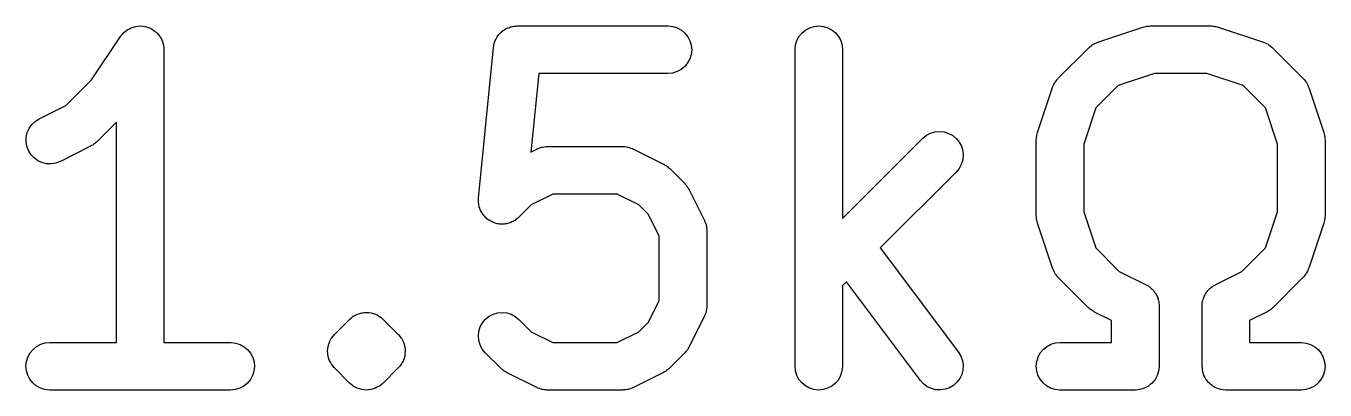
# Model space of a CAD drawing. Extents: x 39.2 to 71.6, y -130.1 to -60.
# Drawn here: x 61.449 to 65.551, y -93.027 to -91.877 of the extents above; entities that cross this region are included whole.
import ezdxf

# ---------------------------------------------------------------- set-up
doc = ezdxf.new("R2010")
doc.units = 0
doc.layers.add('BLACK', color=7, linetype='CONTINUOUS')

msp = doc.modelspace()

# ---------------------------------------------------------------- linework, layer by layer
at = {"layer": 'BLACK', "linetype": 'CONTINUOUS'}
for p, q in [((61.763, -91.894), (61.7685, -91.8896)), ((61.7685, -91.8896), (61.7685, -91.8896)), ((61.7685, -91.8896), (61.7686, -91.8896)), ((61.7686, -91.8896), (61.7754, -91.886)), ((61.7754, -91.886), (61.7814, -91.8828)), ((61.7814, -91.8828), (61.7815, -91.8828)), ((61.7815, -91.8828), (61.7888, -91.8807)), ((61.7815, -91.8828), (61.7815, -91.8828)), ((61.7888, -91.8807), (61.7955, -91.8787)), ((61.7955, -91.8787), (61.7955, -91.8787)), ((61.7955, -91.8787), (61.7956, -91.8787)), ((61.7956, -91.8787), (61.8028, -91.878)), ((61.8028, -91.878), (61.81, -91.8774)), ((61.81, -91.8774), (61.8101, -91.8774)), ((61.8101, -91.8774), (61.8102, -91.8774)), ((61.8102, -91.8774), (61.8176, -91.8782)), ((61.8176, -91.8782), (61.8246, -91.8789)), ((61.8246, -91.8789), (61.8247, -91.8789)), ((61.8247, -91.8789), (61.8247, -91.8789)), ((61.8247, -91.8789), (61.8321, -91.8812)), ((61.8321, -91.8812), (61.8386, -91.8832)), ((61.8386, -91.8832), (61.8386, -91.8833)), ((61.8386, -91.8833), (61.8387, -91.8833)), ((61.8387, -91.8833), (61.8452, -91.8868)), ((61.8452, -91.8868), (61.8515, -91.8902)), ((61.8515, -91.8902), (61.8515, -91.8902)), ((61.8515, -91.8902), (61.8516, -91.8903)), ((61.8516, -91.8903), (61.8571, -91.8949)), ((62.9531, -91.8938), (62.9559, -91.892)), ((62.9559, -91.892), (62.9585, -91.8899)), ((62.9585, -91.8899), (62.962, -91.888)), ((62.962, -91.888), (62.9654, -91.8858)), ((62.9654, -91.8858), (62.9685, -91.8846)), ((62.9685, -91.8846), (62.9714, -91.883)), ((62.9714, -91.883), (62.9753, -91.8819)), ((62.9753, -91.8819), (62.979, -91.8804)), ((62.979, -91.8804), (62.9822, -91.8798)), ((62.9822, -91.8798), (62.9854, -91.8788)), ((62.9854, -91.8788), (62.9894, -91.8784)), ((62.9894, -91.8784), (62.9933, -91.8777)), ((62.9933, -91.8777), (62.9967, -91.8777)), ((62.9967, -91.8777), (63, -91.8774)), ((63, -91.8774), (63.4762, -91.8774)), ((63.4762, -91.8774), (63.4772, -91.8774)), ((63.4772, -91.8774), (63.4918, -91.879)), ((63.4918, -91.879), (63.5057, -91.8834)), ((63.5057, -91.8834), (63.5186, -91.8905)), ((63.5186, -91.8905), (63.5298, -91.8999)), ((63.8999, -91.8988), (63.9113, -91.8896)), ((63.9113, -91.8896), (63.9243, -91.8828)), ((63.9243, -91.8828), (63.9383, -91.8787)), ((63.9383, -91.8787), (63.9529, -91.8774)), ((63.9529, -91.8774), (63.9675, -91.8789)), ((63.9675, -91.8789), (63.9814, -91.8832)), ((63.9814, -91.8832), (63.9943, -91.8902)), ((63.9943, -91.8902), (64.0056, -91.8995)), ((64.8334, -91.9288), (64.9763, -91.8812)), ((64.9763, -91.8812), (64.9773, -91.8809)), ((64.9773, -91.8809), (64.9814, -91.88)), ((64.9814, -91.88), (64.9854, -91.8788)), ((64.9854, -91.8788), (64.9885, -91.8785)), ((64.9885, -91.8785), (64.9916, -91.8779)), ((64.9916, -91.8779), (64.9958, -91.8778)), ((64.9958, -91.8778), (65, -91.8774)), ((65, -91.8774), (65.1905, -91.8774)), ((65.1905, -91.8774), (65.1915, -91.8774)), ((65.1915, -91.8774), (65.1957, -91.8779)), ((65.1957, -91.8779), (65.1999, -91.878)), ((65.1999, -91.878), (65.203, -91.8787)), ((65.203, -91.8787), (65.2061, -91.879)), ((65.2061, -91.879), (65.2101, -91.8803)), ((65.2101, -91.8803), (65.2142, -91.8812)), ((65.2142, -91.8812), (65.3571, -91.9288)), ((61.656, -92.0475), (61.7471, -91.9108)), ((61.7471, -91.9108), (61.7476, -91.91)), ((61.7476, -91.91), (61.7477, -91.9099)), ((61.7476, -91.91), (61.7476, -91.91)), ((61.7476, -91.91), (61.7476, -91.91)), ((61.7477, -91.9099), (61.7526, -91.9041)), ((61.7526, -91.9041), (61.757, -91.8988)), ((61.757, -91.8988), (61.7571, -91.8988)), ((61.7571, -91.8987), (61.763, -91.894)), ((61.7571, -91.8988), (61.7571, -91.8987)), ((61.8571, -91.8949), (61.8627, -91.8995)), ((61.8627, -91.8995), (61.8628, -91.8996)), ((61.8628, -91.8996), (61.8628, -91.8996)), ((61.8628, -91.8996), (61.8677, -91.9056)), ((61.8677, -91.9056), (61.872, -91.9109)), ((61.872, -91.9109), (61.872, -91.9109)), ((61.872, -91.9109), (61.8721, -91.911)), ((61.8721, -91.911), (61.8757, -91.9179)), ((61.8757, -91.9179), (61.8789, -91.9238)), ((61.8789, -91.9238), (61.8789, -91.9239)), ((61.8789, -91.9239), (61.8789, -91.9239)), ((61.8789, -91.9239), (61.881, -91.931)), ((61.881, -91.931), (61.8831, -91.9378)), ((62.9265, -91.9373), (62.9277, -91.9335)), ((62.9277, -91.9335), (62.9286, -91.9296)), ((62.9286, -91.9296), (62.9299, -91.9265)), ((62.9299, -91.9265), (62.9309, -91.9233)), ((62.9309, -91.9233), (62.9328, -91.9198)), ((62.9328, -91.9198), (62.9343, -91.9161)), ((62.9343, -91.9161), (62.9362, -91.9134)), ((62.9362, -91.9134), (62.9378, -91.9104)), ((62.9378, -91.9104), (62.9404, -91.9074)), ((62.9404, -91.9074), (62.9426, -91.9041)), ((62.9426, -91.9041), (62.945, -91.9017)), ((62.945, -91.9017), (62.9472, -91.8992)), ((62.9472, -91.8992), (62.9503, -91.8966)), ((62.9503, -91.8966), (62.9531, -91.8938)), ((63.5298, -91.8999), (63.5389, -91.9113)), ((63.5389, -91.9113), (63.5457, -91.9243)), ((63.5457, -91.9243), (63.5499, -91.9383)), ((63.879, -91.9368), (63.8834, -91.9228)), ((63.8834, -91.9228), (63.8905, -91.91)), ((63.8905, -91.91), (63.8999, -91.8988)), ((64.0056, -91.8995), (64.0148, -91.9109)), ((64.0148, -91.9109), (64.0217, -91.9238)), ((64.0217, -91.9238), (64.026, -91.9378)), ((64.8201, -91.9348), (64.8247, -91.9327)), ((64.8247, -91.9327), (64.8293, -91.9304)), ((64.8293, -91.9304), (64.8314, -91.9297)), ((64.8314, -91.9297), (64.8334, -91.9288)), ((65.3571, -91.9288), (65.358, -91.9292)), ((65.358, -91.9292), (65.36, -91.9301)), ((65.36, -91.9301), (65.3622, -91.9308)), ((65.3622, -91.9308), (65.3667, -91.9332)), ((65.3667, -91.9332), (65.3713, -91.9353)), ((61.8831, -91.9378), (61.8831, -91.9379)), ((61.8831, -91.9379), (61.8831, -91.9379)), ((61.8831, -91.9379), (61.8838, -91.9452)), ((61.8838, -91.9452), (61.8845, -91.9524)), ((61.8845, -91.9524), (61.8845, -92.8774)), ((62.8778, -92.4211), (62.9254, -91.9449)), ((62.9254, -91.9449), (62.9255, -91.9439)), ((62.9255, -91.9439), (62.9262, -91.9406)), ((62.9262, -91.9406), (62.9265, -91.9373)), ((63.5497, -91.9675), (63.5453, -91.9814)), ((63.5512, -91.9529), (63.5497, -91.9675)), ((63.5499, -91.9383), (63.5512, -91.9529)), ((63.8774, -91.9513), (63.879, -91.9368)), ((63.8774, -91.9524), (63.8774, -91.9513)), ((63.8774, -92.9524), (63.8774, -91.9524)), ((64.026, -91.9378), (64.0274, -91.9524)), ((64.0274, -91.9524), (64.0274, -92.4856)), ((64.7089, -92.0422), (64.8041, -91.947)), ((64.8041, -91.947), (64.8049, -91.9462)), ((64.8049, -91.9462), (64.8066, -91.9449)), ((64.8066, -91.9449), (64.8081, -91.9433)), ((64.8081, -91.9433), (64.8123, -91.9403)), ((64.8123, -91.9403), (64.8163, -91.9371)), ((64.8163, -91.9371), (64.8182, -91.9361)), ((64.8182, -91.9361), (64.8201, -91.9348)), ((65.3713, -91.9353), (65.3731, -91.9366)), ((65.3731, -91.9366), (65.3751, -91.9377)), ((65.3751, -91.9377), (65.379, -91.9409)), ((65.379, -91.9409), (65.3832, -91.9439)), ((65.3832, -91.9439), (65.3847, -91.9456)), ((65.3847, -91.9456), (65.3864, -91.947)), ((65.3864, -91.947), (65.4816, -92.0422)), ((63.5177, -92.0148), (63.5048, -92.0217)), ((63.529, -92.0056), (63.5177, -92.0148)), ((63.5384, -91.9943), (63.529, -92.0056)), ((63.5453, -91.9814), (63.5384, -91.9943)), ((61.5746, -92.1288), (61.656, -92.0475)), ((63.0679, -92.0274), (63.0431, -92.2756)), ((63.4762, -92.0274), (63.0679, -92.0274)), ((63.4908, -92.026), (63.4762, -92.0274)), ((63.5048, -92.0217), (63.4908, -92.026)), ((64.6951, -92.0619), (64.6972, -92.0572)), ((64.6972, -92.0572), (64.6985, -92.0555)), ((64.6985, -92.0555), (64.6996, -92.0535)), ((64.6996, -92.0535), (64.7028, -92.0495)), ((64.7028, -92.0495), (64.7058, -92.0454)), ((64.7058, -92.0454), (64.7075, -92.0439)), ((64.7075, -92.0439), (64.7089, -92.0422)), ((65.0122, -92.0274), (64.8977, -92.0656)), ((65.1783, -92.0274), (65.0122, -92.0274)), ((65.2928, -92.0656), (65.1783, -92.0274)), ((65.4816, -92.0422), (65.4823, -92.0429)), ((65.4823, -92.0429), (65.4837, -92.0447)), ((65.4837, -92.0447), (65.4853, -92.0462)), ((65.4853, -92.0462), (65.4883, -92.0504)), ((65.4883, -92.0504), (65.4915, -92.0544)), ((65.4915, -92.0544), (65.4925, -92.0563)), ((65.4925, -92.0563), (65.4938, -92.0582)), ((64.6431, -92.2144), (64.6908, -92.0715)), ((64.6908, -92.0715), (64.6911, -92.0705)), ((64.6911, -92.0705), (64.692, -92.0685)), ((64.692, -92.0685), (64.6927, -92.0664)), ((64.6927, -92.0664), (64.6951, -92.0619)), ((64.8977, -92.0656), (64.8275, -92.1358)), ((65.363, -92.1358), (65.2928, -92.0656)), ((65.4938, -92.0582), (65.4959, -92.0628)), ((65.4959, -92.0628), (65.4982, -92.0674)), ((65.4982, -92.0674), (65.4988, -92.0695)), ((65.4988, -92.0695), (65.4997, -92.0715)), ((65.4997, -92.0715), (65.5473, -92.2144)), ((61.4903, -92.171), (61.5746, -92.1288)), ((64.8275, -92.1358), (64.7893, -92.2503)), ((65.4012, -92.2503), (65.363, -92.1358)), ((61.4672, -92.1889), (61.4779, -92.1788)), ((61.4779, -92.1788), (61.4903, -92.171)), ((61.4494, -92.2284), (61.4527, -92.2141)), ((61.4527, -92.2141), (61.4587, -92.2008)), ((61.4587, -92.2008), (61.4672, -92.1889)), ((61.7345, -92.1811), (61.6721, -92.2435)), ((61.7345, -92.8774), (61.7345, -92.1811)), ((64.2925, -92.2228), (64.3055, -92.2161)), ((64.3055, -92.2161), (64.3195, -92.212)), ((64.3195, -92.212), (64.3341, -92.2107)), ((64.3341, -92.2107), (64.3487, -92.2123)), ((64.3487, -92.2123), (64.3626, -92.2167)), ((64.3626, -92.2167), (64.3755, -92.2237)), ((64.6409, -92.2225), (64.6422, -92.2185)), ((64.6422, -92.2185), (64.6431, -92.2144)), ((65.5473, -92.2144), (65.5477, -92.2154)), ((65.5477, -92.2154), (65.5485, -92.2195)), ((65.5485, -92.2195), (65.5498, -92.2235)), ((61.449, -92.243), (61.4494, -92.2284)), ((61.4514, -92.2575), (61.449, -92.243)), ((61.4565, -92.2712), (61.4514, -92.2575)), ((61.6526, -92.2576), (61.5573, -92.3052)), ((61.6562, -92.2553), (61.6526, -92.2576)), ((61.6599, -92.2534), (61.6562, -92.2553)), ((61.6623, -92.2514), (61.6599, -92.2534)), ((61.665, -92.2498), (61.6623, -92.2514)), ((61.668, -92.2469), (61.665, -92.2498)), ((61.6713, -92.2442), (61.668, -92.2469)), ((61.6721, -92.2435), (61.6713, -92.2442)), ((63.0667, -92.264), (63.0716, -92.2625)), ((63.0716, -92.2625), (63.0764, -92.2607)), ((63.0764, -92.2607), (63.0786, -92.2604)), ((63.0786, -92.2604), (63.0807, -92.2598)), ((63.0807, -92.2598), (63.0858, -92.2593)), ((63.0858, -92.2593), (63.0908, -92.2585)), ((63.0908, -92.2585), (63.093, -92.2585)), ((63.093, -92.2585), (63.0952, -92.2583)), ((63.0952, -92.2583), (63.3333, -92.2583)), ((63.3333, -92.2583), (63.3344, -92.2583)), ((63.3344, -92.2583), (63.3366, -92.2586)), ((63.3366, -92.2586), (63.3388, -92.2585)), ((63.3388, -92.2585), (63.3438, -92.2594)), ((63.3438, -92.2594), (63.3489, -92.26)), ((63.3489, -92.26), (63.351, -92.2606)), ((63.351, -92.2606), (63.3532, -92.261)), ((63.3532, -92.261), (63.358, -92.2629)), ((63.358, -92.2629), (63.3629, -92.2644)), ((64.0274, -92.4856), (64.2803, -92.2327)), ((64.2803, -92.2327), (64.281, -92.2319)), ((64.281, -92.2319), (64.2925, -92.2228)), ((64.3755, -92.2237), (64.3867, -92.2331)), ((64.3867, -92.2331), (64.3959, -92.2444)), ((64.3959, -92.2444), (64.4028, -92.2574)), ((64.4028, -92.2574), (64.407, -92.2714)), ((64.6393, -92.237), (64.6398, -92.2329)), ((64.6393, -92.2381), (64.6393, -92.237)), ((64.6393, -92.4762), (64.6393, -92.2381)), ((64.6398, -92.2329), (64.6399, -92.2287)), ((64.6399, -92.2287), (64.6406, -92.2256)), ((64.6406, -92.2256), (64.6409, -92.2225)), ((64.7893, -92.2503), (64.7893, -92.464)), ((65.4012, -92.464), (65.4012, -92.2503)), ((65.5498, -92.2235), (65.5501, -92.2266)), ((65.5501, -92.2266), (65.5507, -92.2297)), ((65.5507, -92.2297), (65.5508, -92.2339)), ((65.5508, -92.2339), (65.5512, -92.2381)), ((65.5512, -92.2381), (65.5512, -92.4762)), ((61.4642, -92.2836), (61.4565, -92.2712)), ((61.4742, -92.2943), (61.4642, -92.2836)), ((61.486, -92.3029), (61.4742, -92.2943)), ((61.4993, -92.309), (61.486, -92.3029)), ((63.0431, -92.2756), (63.0617, -92.2663)), ((63.0617, -92.2663), (63.0626, -92.2658)), ((63.0626, -92.2658), (63.0647, -92.265)), ((63.0647, -92.265), (63.0667, -92.264)), ((63.3629, -92.2644), (63.3648, -92.2655)), ((63.3648, -92.2655), (63.3669, -92.2663)), ((63.3669, -92.2663), (63.4621, -92.3139)), ((64.4069, -92.3005), (64.4026, -92.3145)), ((64.4083, -92.286), (64.4069, -92.3005)), ((64.407, -92.2714), (64.4083, -92.286)), ((61.5136, -92.3124), (61.4993, -92.309)), ((61.5282, -92.313), (61.5136, -92.3124)), ((61.5427, -92.3107), (61.5282, -92.313)), ((61.5564, -92.3056), (61.5427, -92.3107)), ((61.5573, -92.3052), (61.5564, -92.3056)), ((63.4621, -92.3139), (63.463, -92.3143)), ((63.463, -92.3143), (63.4666, -92.3166)), ((63.4666, -92.3166), (63.4703, -92.3186)), ((63.4703, -92.3186), (63.4727, -92.3206)), ((63.4727, -92.3206), (63.4753, -92.3223)), ((63.4753, -92.3223), (63.4783, -92.3252)), ((63.4783, -92.3252), (63.4816, -92.3279)), ((63.4816, -92.3279), (63.5292, -92.3755)), ((64.3864, -92.3387), (64.1466, -92.5785)), ((64.3957, -92.3274), (64.3864, -92.3387)), ((64.4026, -92.3145), (64.3957, -92.3274)), ((63.5292, -92.3755), (63.53, -92.3763)), ((63.53, -92.3763), (63.5326, -92.3796)), ((63.5326, -92.3796), (63.5355, -92.3826)), ((63.5355, -92.3826), (63.5371, -92.3853)), ((63.5371, -92.3853), (63.5391, -92.3877)), ((62.8774, -92.4283), (62.8777, -92.4247)), ((62.8777, -92.4247), (62.8778, -92.4211)), ((63.1129, -92.4083), (63.0444, -92.4426)), ((63.3156, -92.4083), (63.1129, -92.4083)), ((63.3841, -92.4426), (63.3156, -92.4083)), ((63.5391, -92.3877), (63.541, -92.3915)), ((63.541, -92.3915), (63.5433, -92.395)), ((63.5433, -92.395), (63.5909, -92.4903)), ((62.8777, -92.432), (62.8774, -92.4283)), ((62.8777, -92.4357), (62.8777, -92.432)), ((62.8784, -92.4393), (62.8777, -92.4357)), ((62.8788, -92.4429), (62.8784, -92.4393)), ((62.8798, -92.4465), (62.8788, -92.4429)), ((62.8805, -92.4501), (62.8798, -92.4465)), ((62.8819, -92.4534), (62.8805, -92.4501)), ((62.8829, -92.4569), (62.8819, -92.4534)), ((62.8847, -92.4602), (62.8829, -92.4569)), ((62.8861, -92.4637), (62.8847, -92.4602)), ((62.8881, -92.4667), (62.8861, -92.4637)), ((62.8898, -92.4699), (62.8881, -92.4667)), ((63.0444, -92.4426), (63.0054, -92.4816)), ((63.4146, -92.473), (63.3841, -92.4426)), ((64.7893, -92.464), (64.8275, -92.5785)), ((65.363, -92.5785), (65.4012, -92.464)), ((62.8921, -92.4727), (62.8898, -92.4699)), ((62.8942, -92.4759), (62.8921, -92.4727)), ((62.8967, -92.4784), (62.8942, -92.4759)), ((62.899, -92.4812), (62.8967, -92.4784)), ((62.9018, -92.4836), (62.899, -92.4812)), ((62.9045, -92.4863), (62.9018, -92.4836)), ((62.9074, -92.4883), (62.9045, -92.4863)), ((62.9102, -92.4906), (62.9074, -92.4883)), ((62.9135, -92.4924), (62.9102, -92.4906)), ((62.9166, -92.4945), (62.9135, -92.4924)), ((62.9199, -92.4959), (62.9166, -92.4945)), ((62.9231, -92.4976), (62.9199, -92.4959)), ((62.9266, -92.4987), (62.9231, -92.4976)), ((62.9301, -92.5002), (62.9266, -92.4987)), ((62.9336, -92.5009), (62.9301, -92.5002)), ((62.937, -92.502), (62.9336, -92.5009)), ((62.9407, -92.5024), (62.937, -92.502)), ((62.9444, -92.5031), (62.9407, -92.5024)), ((62.948, -92.5032), (62.9444, -92.5031)), ((62.9516, -92.5036), (62.948, -92.5032)), ((62.9553, -92.5032), (62.9516, -92.5036)), ((62.959, -92.5033), (62.9553, -92.5032)), ((62.9626, -92.5026), (62.959, -92.5033)), ((62.9662, -92.5023), (62.9626, -92.5026)), ((62.9698, -92.5012), (62.9662, -92.5023)), ((62.9734, -92.5006), (62.9698, -92.5012)), ((62.9768, -92.4992), (62.9734, -92.5006)), ((62.9802, -92.4982), (62.9768, -92.4992)), ((62.9835, -92.4965), (62.9802, -92.4982)), ((62.987, -92.4951), (62.9835, -92.4965)), ((62.99, -92.4931), (62.987, -92.4951)), ((62.9932, -92.4915), (62.99, -92.4931)), ((62.9961, -92.4892), (62.9932, -92.4915)), ((62.9993, -92.4871), (62.9961, -92.4892)), ((63.0019, -92.4846), (62.9993, -92.4871)), ((63.0047, -92.4823), (63.0019, -92.4846)), ((63.0054, -92.4816), (63.0047, -92.4823)), ((63.4488, -92.5415), (63.4146, -92.473)), ((63.5909, -92.4903), (63.5914, -92.4912)), ((63.5914, -92.4912), (63.5921, -92.4933)), ((63.5921, -92.4933), (63.5931, -92.4952)), ((63.5931, -92.4952), (63.5946, -92.5001)), ((63.5946, -92.5001), (63.5964, -92.5049)), ((63.5964, -92.5049), (63.5967, -92.5071)), ((63.5967, -92.5071), (63.5974, -92.5092)), ((64.6397, -92.4804), (64.6393, -92.4762)), ((64.6398, -92.4846), (64.6397, -92.4804)), ((64.6404, -92.4876), (64.6398, -92.4846)), ((64.6407, -92.4908), (64.6404, -92.4876)), ((64.6419, -92.4948), (64.6407, -92.4908)), ((64.6428, -92.4989), (64.6419, -92.4948)), ((64.6431, -92.4999), (64.6428, -92.4989)), ((64.6908, -92.6428), (64.6431, -92.4999)), ((65.5473, -92.4999), (65.4997, -92.6428)), ((65.5483, -92.4958), (65.5473, -92.4999)), ((65.5496, -92.4918), (65.5483, -92.4958)), ((65.5499, -92.4887), (65.5496, -92.4918)), ((65.5506, -92.4856), (65.5499, -92.4887)), ((65.5507, -92.4814), (65.5506, -92.4856)), ((65.5512, -92.4772), (65.5507, -92.4814)), ((65.5512, -92.4762), (65.5512, -92.4772)), ((63.4488, -92.7442), (63.4488, -92.5415)), ((63.5974, -92.5092), (63.5979, -92.5143)), ((63.5979, -92.5143), (63.5987, -92.5194)), ((63.5987, -92.5194), (63.5986, -92.5216)), ((63.5986, -92.5216), (63.5988, -92.5238)), ((63.5988, -92.5238), (63.5988, -92.7619)), ((64.1466, -92.5785), (64.3933, -92.9074)), ((64.8275, -92.5785), (64.9016, -92.6526)), ((65.2889, -92.6526), (65.363, -92.5785)), ((64.6916, -92.6448), (64.6908, -92.6428)), ((64.6923, -92.6469), (64.6916, -92.6448)), ((64.6946, -92.6514), (64.6923, -92.6469)), ((64.6967, -92.6561), (64.6946, -92.6514)), ((64.698, -92.6579), (64.6967, -92.6561)), ((64.699, -92.6599), (64.698, -92.6579)), ((64.7022, -92.6639), (64.699, -92.6599)), ((64.7052, -92.6681), (64.7022, -92.6639)), ((64.7068, -92.6696), (64.7052, -92.6681)), ((64.7081, -92.6713), (64.7068, -92.6696)), ((64.7089, -92.6721), (64.7081, -92.6713)), ((64.8041, -92.7673), (64.7089, -92.6721)), ((64.9016, -92.6526), (64.9859, -92.6948)), ((65.2046, -92.6948), (65.2889, -92.6526)), ((65.4816, -92.6721), (65.3864, -92.7673)), ((65.483, -92.6704), (65.4816, -92.6721)), ((65.4846, -92.6689), (65.483, -92.6704)), ((65.4876, -92.6647), (65.4846, -92.6689)), ((65.4909, -92.6608), (65.4876, -92.6647)), ((65.4919, -92.6588), (65.4909, -92.6608)), ((65.4932, -92.657), (65.4919, -92.6588)), ((65.4954, -92.6524), (65.4932, -92.657)), ((65.4978, -92.6479), (65.4954, -92.6524)), ((65.4985, -92.6458), (65.4978, -92.6479)), ((65.4994, -92.6438), (65.4985, -92.6458)), ((65.4997, -92.6428), (65.4994, -92.6438)), ((64.0395, -92.6856), (64.0274, -92.6977)), ((64.0274, -92.6977), (64.0274, -92.9524)), ((64.2733, -92.9974), (64.0395, -92.6856)), ((64.9859, -92.6948), (64.9869, -92.6953)), ((64.9869, -92.6953), (64.9905, -92.6977)), ((64.9905, -92.6977), (64.9943, -92.6997)), ((64.9943, -92.6997), (64.9966, -92.7016)), ((64.9966, -92.7016), (64.9991, -92.7033)), ((64.9991, -92.7033), (65.0022, -92.7063)), ((65.0022, -92.7063), (65.0056, -92.7091)), ((65.0056, -92.7091), (65.0075, -92.7114)), ((65.0075, -92.7114), (65.0096, -92.7135)), ((65.0096, -92.7135), (65.0121, -92.717)), ((65.179, -92.7162), (65.1815, -92.7127)), ((65.1815, -92.7127), (65.1837, -92.7106)), ((65.1837, -92.7106), (65.1856, -92.7083)), ((65.1856, -92.7083), (65.189, -92.7056)), ((65.189, -92.7056), (65.1922, -92.7026)), ((65.1922, -92.7026), (65.1947, -92.701)), ((65.1947, -92.701), (65.197, -92.6991)), ((65.197, -92.6991), (65.2009, -92.6971)), ((65.2009, -92.6971), (65.2046, -92.6948)), ((63.4146, -92.8127), (63.4488, -92.7442)), ((65.0121, -92.717), (65.0148, -92.7204)), ((65.0148, -92.7204), (65.0163, -92.723)), ((65.0163, -92.723), (65.018, -92.7255)), ((65.018, -92.7255), (65.0197, -92.7295)), ((65.0197, -92.7295), (65.0217, -92.7333)), ((65.0217, -92.7333), (65.0226, -92.7362)), ((65.0226, -92.7362), (65.0238, -92.7389)), ((65.0238, -92.7389), (65.0247, -92.7432)), ((65.0247, -92.7432), (65.026, -92.7473)), ((65.026, -92.7473), (65.0262, -92.7503)), ((65.0262, -92.7503), (65.0269, -92.7532)), ((65.0269, -92.7532), (65.027, -92.7576)), ((65.1636, -92.7565), (65.1637, -92.7522)), ((65.1637, -92.7522), (65.1644, -92.7493)), ((65.1644, -92.7493), (65.1647, -92.7463)), ((65.1647, -92.7463), (65.166, -92.7422)), ((65.166, -92.7422), (65.167, -92.7379)), ((65.167, -92.7379), (65.1683, -92.7352)), ((65.1683, -92.7352), (65.1692, -92.7324)), ((65.1692, -92.7324), (65.1713, -92.7285)), ((65.1713, -92.7285), (65.173, -92.7246)), ((65.173, -92.7246), (65.1748, -92.7222)), ((65.1748, -92.7222), (65.1762, -92.7195)), ((65.1762, -92.7195), (65.179, -92.7162)), ((62.477, -92.799), (62.4825, -92.7945)), ((62.4825, -92.7945), (62.4826, -92.7945)), ((62.4826, -92.7945), (62.4827, -92.7944)), ((62.4827, -92.7944), (62.4829, -92.7943)), ((62.4829, -92.7943), (62.483, -92.7942)), ((62.483, -92.7942), (62.4891, -92.791)), ((62.4891, -92.791), (62.4955, -92.7877)), ((62.4955, -92.7877), (62.4956, -92.7877)), ((62.4956, -92.7877), (62.4957, -92.7876)), ((62.4957, -92.7876), (62.4958, -92.7876)), ((62.4958, -92.7876), (62.496, -92.7875)), ((62.496, -92.7875), (62.5027, -92.7855)), ((62.5027, -92.7855), (62.5095, -92.7835)), ((62.5095, -92.7835), (62.5096, -92.7835)), ((62.5096, -92.7835), (62.5098, -92.7835)), ((62.5098, -92.7835), (62.5099, -92.7835)), ((62.5099, -92.7835), (62.51, -92.7834)), ((62.51, -92.7834), (62.517, -92.7828)), ((62.517, -92.7828), (62.5241, -92.7821)), ((62.5241, -92.7821), (62.5242, -92.7822)), ((62.5242, -92.7822), (62.5243, -92.7821)), ((62.5243, -92.7821), (62.5245, -92.7822)), ((62.5245, -92.7822), (62.5246, -92.7821)), ((62.5246, -92.7821), (62.5315, -92.7829)), ((62.5315, -92.7829), (62.5386, -92.7836)), ((62.5386, -92.7836), (62.5388, -92.7837)), ((62.5388, -92.7837), (62.5389, -92.7837)), ((62.5389, -92.7837), (62.539, -92.7837)), ((62.539, -92.7837), (62.5391, -92.7837)), ((62.5391, -92.7837), (62.5457, -92.7858)), ((62.5457, -92.7858), (62.5458, -92.7858)), ((62.5458, -92.7858), (62.5526, -92.7879)), ((62.5526, -92.7879), (62.5527, -92.788)), ((62.5527, -92.788), (62.5529, -92.788)), ((62.5529, -92.788), (62.553, -92.7881)), ((62.553, -92.7881), (62.5531, -92.7881)), ((62.5531, -92.7881), (62.5592, -92.7914)), ((62.5592, -92.7914), (62.5655, -92.7948)), ((62.5655, -92.7948), (62.5656, -92.7949)), ((62.5656, -92.7949), (62.5657, -92.795)), ((62.5657, -92.795), (62.5658, -92.795)), ((62.5658, -92.795), (62.566, -92.7951)), ((62.566, -92.7951), (62.5714, -92.7996)), ((62.8997, -92.8037), (62.9111, -92.7945)), ((62.9111, -92.7945), (62.924, -92.7877)), ((62.924, -92.7877), (62.9381, -92.7835)), ((62.9381, -92.7835), (62.9526, -92.7821)), ((62.9526, -92.7821), (62.9672, -92.7836)), ((62.9672, -92.7836), (62.9812, -92.7879)), ((62.9812, -92.7879), (62.9941, -92.7948)), ((62.9941, -92.7948), (63.0054, -92.8041)), ((63.5909, -92.7954), (63.5433, -92.8907)), ((63.5917, -92.7934), (63.5909, -92.7954)), ((63.5927, -92.7914), (63.5917, -92.7934)), ((63.5943, -92.7866), (63.5927, -92.7914)), ((63.5961, -92.7818), (63.5943, -92.7866)), ((63.5965, -92.7796), (63.5961, -92.7818)), ((63.5972, -92.7775), (63.5965, -92.7796)), ((63.5977, -92.7724), (63.5972, -92.7775)), ((63.5986, -92.7674), (63.5977, -92.7724)), ((63.5988, -92.763), (63.5986, -92.7651)), ((63.5986, -92.7651), (63.5986, -92.7674)), ((63.5988, -92.7619), (63.5988, -92.763)), ((64.8074, -92.77), (64.8041, -92.7673)), ((64.8104, -92.7729), (64.8074, -92.77)), ((64.813, -92.7746), (64.8104, -92.7729)), ((64.8154, -92.7766), (64.813, -92.7746)), ((64.8191, -92.7786), (64.8154, -92.7766)), ((64.8227, -92.7809), (64.8191, -92.7786)), ((64.8236, -92.7814), (64.8227, -92.7809)), ((64.8774, -92.8083), (64.8236, -92.7814)), ((65.027, -92.7576), (65.0274, -92.7619)), ((65.0274, -92.7619), (65.0274, -92.9524)), ((65.1631, -92.7609), (65.1636, -92.7565)), ((65.1631, -92.7619), (65.1631, -92.7609)), ((65.1631, -92.9524), (65.1631, -92.7619)), ((65.3669, -92.7814), (65.3131, -92.8083)), ((65.3704, -92.7791), (65.3669, -92.7814)), ((65.3742, -92.7772), (65.3704, -92.7791)), ((65.3766, -92.7752), (65.3742, -92.7772)), ((65.3793, -92.7736), (65.3766, -92.7752)), ((65.3823, -92.7707), (65.3793, -92.7736)), ((65.3856, -92.7681), (65.3823, -92.7707)), ((65.3864, -92.7673), (65.3856, -92.7681)), ((62.4232, -92.8517), (62.4708, -92.8041)), ((62.4708, -92.8041), (62.4711, -92.8038)), ((62.4711, -92.8038), (62.4711, -92.8037)), ((62.4711, -92.8037), (62.4712, -92.8037)), ((62.4712, -92.8037), (62.4713, -92.8036)), ((62.4713, -92.8036), (62.4715, -92.8034)), ((62.4713, -92.8036), (62.4713, -92.8036)), ((62.4713, -92.8036), (62.4713, -92.8036)), ((62.4715, -92.8034), (62.477, -92.799)), ((62.5714, -92.7996), (62.5768, -92.8041)), ((62.5768, -92.8041), (62.6245, -92.8517)), ((62.879, -92.8418), (62.8833, -92.8278)), ((62.8833, -92.8278), (62.8903, -92.815)), ((62.8903, -92.815), (62.8997, -92.8037)), ((63.0054, -92.8041), (63.0444, -92.8431)), ((63.3841, -92.8431), (63.4146, -92.8127)), ((64.8774, -92.8774), (64.8774, -92.8083)), ((65.3131, -92.8083), (65.3131, -92.8774)), ((61.5092, -92.8788), (61.5238, -92.8774)), ((61.5238, -92.8774), (61.7345, -92.8774)), ((61.8845, -92.8774), (62.0952, -92.8774)), ((62.0952, -92.8774), (62.0963, -92.8774)), ((62.0963, -92.8774), (62.1108, -92.879)), ((62.4049, -92.8827), (62.4069, -92.8759)), ((62.4069, -92.8759), (62.4071, -92.8757)), ((62.4071, -92.8757), (62.4072, -92.8755)), ((62.4072, -92.8755), (62.4106, -92.8692)), ((62.4106, -92.8692), (62.4139, -92.863)), ((62.4139, -92.863), (62.414, -92.8628)), ((62.414, -92.8628), (62.4142, -92.8626)), ((62.4142, -92.8626), (62.4187, -92.8571)), ((62.4187, -92.8571), (62.4232, -92.8517)), ((62.6245, -92.8517), (62.6248, -92.8521)), ((62.6248, -92.8521), (62.6248, -92.8521)), ((62.6248, -92.8521), (62.6248, -92.8521)), ((62.6248, -92.8521), (62.6252, -92.8525)), ((62.6252, -92.8525), (62.6296, -92.858)), ((62.6296, -92.858), (62.634, -92.8635)), ((62.634, -92.8635), (62.6342, -92.8637)), ((62.6342, -92.8637), (62.6343, -92.8639)), ((62.6343, -92.8639), (62.6376, -92.8702)), ((62.6376, -92.8702), (62.6409, -92.8764)), ((62.6409, -92.8764), (62.6409, -92.8767)), ((62.6409, -92.8767), (62.6411, -92.8769)), ((62.6411, -92.8769), (62.6431, -92.8837)), ((62.8774, -92.8564), (62.879, -92.8418)), ((62.8787, -92.8709), (62.8774, -92.8564)), ((62.8827, -92.885), (62.8787, -92.8709)), ((63.0444, -92.8431), (63.1129, -92.8774)), ((63.1129, -92.8774), (63.3156, -92.8774)), ((63.3156, -92.8774), (63.3841, -92.8431)), ((64.6997, -92.8788), (64.7143, -92.8774)), ((64.7143, -92.8774), (64.8774, -92.8774)), ((65.3131, -92.8774), (65.4762, -92.8774)), ((65.4762, -92.8774), (65.4772, -92.8774)), ((65.4772, -92.8774), (65.4918, -92.879)), ((61.4547, -92.9233), (61.4616, -92.9104)), ((61.4616, -92.9104), (61.471, -92.8992)), ((61.471, -92.8992), (61.4823, -92.8899)), ((61.4823, -92.8899), (61.4952, -92.883)), ((61.4952, -92.883), (61.5092, -92.8788)), ((62.1108, -92.879), (62.1248, -92.8834)), ((62.1248, -92.8834), (62.1376, -92.8905)), ((62.1376, -92.8905), (62.1488, -92.8999)), ((62.1488, -92.8999), (62.158, -92.9113)), ((62.158, -92.9113), (62.1648, -92.9243)), ((62.4012, -92.904), (62.402, -92.897)), ((62.4012, -92.9042), (62.4012, -92.904)), ((62.4012, -92.9045), (62.4012, -92.9042)), ((62.4019, -92.9115), (62.4012, -92.9045)), ((62.4025, -92.9186), (62.4019, -92.9115)), ((62.402, -92.897), (62.4027, -92.8899)), ((62.4025, -92.9188), (62.4025, -92.9186)), ((62.4026, -92.9191), (62.4025, -92.9188)), ((62.4046, -92.9258), (62.4026, -92.9191)), ((62.4027, -92.8897), (62.4028, -92.8894)), ((62.4027, -92.8899), (62.4027, -92.8897)), ((62.4028, -92.8894), (62.4049, -92.8827)), ((62.6431, -92.8837), (62.645, -92.8905)), ((62.6457, -92.9124), (62.6449, -92.9196)), ((62.645, -92.8905), (62.6451, -92.8907)), ((62.6451, -92.8907), (62.6451, -92.891)), ((62.6451, -92.891), (62.6458, -92.898)), ((62.6464, -92.9055), (62.6457, -92.9124)), ((62.6458, -92.898), (62.6464, -92.905)), ((62.6464, -92.905), (62.6464, -92.9053)), ((62.6464, -92.9053), (62.6464, -92.9055)), ((62.8895, -92.898), (62.8827, -92.885)), ((62.8986, -92.9094), (62.8895, -92.898)), ((62.8993, -92.9102), (62.8986, -92.9094)), ((62.947, -92.9578), (62.8993, -92.9102)), ((63.5292, -92.9102), (63.4816, -92.9578)), ((63.5319, -92.9069), (63.5292, -92.9102)), ((63.5348, -92.9039), (63.5319, -92.9069)), ((63.5365, -92.9013), (63.5348, -92.9039)), ((63.5385, -92.8989), (63.5365, -92.9013)), ((63.5405, -92.8952), (63.5385, -92.8989)), ((63.5428, -92.8916), (63.5405, -92.8952)), ((63.5433, -92.8907), (63.5428, -92.8916)), ((64.3933, -92.9074), (64.394, -92.9082)), ((64.394, -92.9082), (64.4014, -92.9208)), ((64.6451, -92.9233), (64.6521, -92.9104)), ((64.6521, -92.9104), (64.6614, -92.8992)), ((64.6614, -92.8992), (64.6728, -92.8899)), ((64.6728, -92.8899), (64.6857, -92.883)), ((64.6857, -92.883), (64.6997, -92.8788)), ((65.4918, -92.879), (65.5057, -92.8834)), ((65.5057, -92.8834), (65.5186, -92.8905)), ((65.5186, -92.8905), (65.5298, -92.8999)), ((65.5298, -92.8999), (65.5389, -92.9113)), ((65.5389, -92.9113), (65.5457, -92.9243)), ((61.4488, -92.9519), (61.4503, -92.9373)), ((61.4501, -92.9664), (61.4488, -92.9519)), ((61.4503, -92.9373), (61.4547, -92.9233)), ((62.1648, -92.9243), (62.1689, -92.9383)), ((62.1702, -92.9529), (62.1687, -92.9675)), ((62.1689, -92.9383), (62.1702, -92.9529)), ((62.4066, -92.9326), (62.4046, -92.9258)), ((62.4067, -92.9328), (62.4066, -92.9326)), ((62.4067, -92.9331), (62.4067, -92.9328)), ((62.4101, -92.9394), (62.4067, -92.9331)), ((62.4133, -92.9456), (62.4101, -92.9394)), ((62.4135, -92.9458), (62.4133, -92.9456)), ((62.4136, -92.946), (62.4135, -92.9458)), ((62.418, -92.9515), (62.4136, -92.946)), ((62.4224, -92.957), (62.418, -92.9515)), ((62.4228, -92.9574), (62.4224, -92.957)), ((62.4232, -92.9578), (62.4228, -92.9574)), ((62.4228, -92.9574), (62.4228, -92.9574)), ((62.4228, -92.9574), (62.4228, -92.9574)), ((62.4708, -93.0054), (62.4232, -92.9578)), ((62.6245, -92.9578), (62.5768, -93.0054)), ((62.629, -92.9523), (62.6245, -92.9578)), ((62.6335, -92.9469), (62.629, -92.9523)), ((62.6336, -92.9467), (62.6335, -92.9469)), ((62.6338, -92.9465), (62.6336, -92.9467)), ((62.6371, -92.9402), (62.6338, -92.9465)), ((62.6405, -92.9341), (62.6371, -92.9402)), ((62.6407, -92.9336), (62.6405, -92.9338)), ((62.6405, -92.9338), (62.6405, -92.9341)), ((62.6428, -92.9267), (62.6407, -92.9336)), ((62.6448, -92.9201), (62.6428, -92.9267)), ((62.6449, -92.9198), (62.6448, -92.9201)), ((62.6449, -92.9196), (62.6449, -92.9198)), ((62.9502, -92.9605), (62.947, -92.9578)), ((63.4809, -92.9585), (63.4776, -92.9612)), ((63.4816, -92.9578), (63.4809, -92.9585)), ((63.8788, -92.9669), (63.8774, -92.9524)), ((64.0274, -92.9534), (64.0257, -92.968)), ((64.0274, -92.9524), (64.0274, -92.9534)), ((64.4014, -92.9208), (64.4062, -92.9347)), ((64.4062, -92.9347), (64.4083, -92.9491)), ((64.4083, -92.9491), (64.4075, -92.9638)), ((64.6393, -92.9519), (64.6408, -92.9373)), ((64.6406, -92.9664), (64.6393, -92.9519)), ((64.6408, -92.9373), (64.6451, -92.9233)), ((65.0274, -92.9534), (65.0266, -92.9605)), ((65.0274, -92.9524), (65.0274, -92.9529)), ((65.0274, -92.9529), (65.0274, -92.9529)), ((65.0274, -92.9529), (65.0274, -92.9529)), ((65.0274, -92.9529), (65.0274, -92.9534)), ((65.1638, -92.9594), (65.1631, -92.9524)), ((65.1644, -92.9664), (65.1638, -92.9594)), ((65.5457, -92.9243), (65.5499, -92.9383)), ((65.5512, -92.9529), (65.5497, -92.9675)), ((65.5499, -92.9383), (65.5512, -92.9529)), ((61.4543, -92.9805), (61.4501, -92.9664)), ((61.4611, -92.9934), (61.4543, -92.9805)), ((61.4702, -93.0049), (61.4611, -92.9934)), ((62.1574, -92.9943), (62.1481, -93.0056)), ((62.1644, -92.9814), (62.1574, -92.9943)), ((62.1687, -92.9675), (62.1644, -92.9814)), ((62.9532, -92.9634), (62.9502, -92.9605)), ((62.9559, -92.9651), (62.9532, -92.9634)), ((62.9583, -92.9671), (62.9559, -92.9651)), ((62.962, -92.9691), (62.9583, -92.9671)), ((62.9655, -92.9714), (62.962, -92.9691)), ((62.9665, -92.9718), (62.9655, -92.9714)), ((63.0617, -93.0195), (62.9665, -92.9718)), ((63.4621, -92.9718), (63.3669, -93.0195)), ((63.4657, -92.9696), (63.4621, -92.9718)), ((63.4694, -92.9677), (63.4657, -92.9696)), ((63.4719, -92.9657), (63.4694, -92.9677)), ((63.4745, -92.9641), (63.4719, -92.9657)), ((63.4776, -92.9612), (63.4745, -92.9641)), ((63.883, -92.981), (63.8788, -92.9669)), ((63.8899, -92.9939), (63.883, -92.981)), ((63.8992, -93.0052), (63.8899, -92.9939)), ((64.0143, -92.9948), (64.0049, -93.006)), ((64.0213, -92.9819), (64.0143, -92.9948)), ((64.0257, -92.968), (64.0213, -92.9819)), ((64.2832, -93.0082), (64.2733, -92.9974)), ((64.3975, -92.9912), (64.3888, -93.0029)), ((64.4038, -92.9779), (64.3975, -92.9912)), ((64.4075, -92.9638), (64.4038, -92.9779)), ((64.6447, -92.9805), (64.6406, -92.9664)), ((64.6515, -92.9934), (64.6447, -92.9805)), ((64.6607, -93.0049), (64.6515, -92.9934)), ((65.0097, -93.0002), (65.0052, -93.0056)), ((65.0143, -92.9948), (65.0097, -93.0002)), ((65.0144, -92.9945), (65.0143, -92.9948)), ((65.0146, -92.9943), (65.0144, -92.9945)), ((65.0179, -92.9881), (65.0146, -92.9943)), ((65.0213, -92.9819), (65.0179, -92.9881)), ((65.0214, -92.9817), (65.0213, -92.9819)), ((65.0215, -92.9814), (65.0214, -92.9817)), ((65.0236, -92.9747), (65.0215, -92.9814)), ((65.0257, -92.968), (65.0236, -92.9747)), ((65.0258, -92.9677), (65.0257, -92.968)), ((65.0266, -92.9605), (65.0258, -92.9675)), ((65.0258, -92.9675), (65.0258, -92.9677)), ((65.1645, -92.9667), (65.1644, -92.9664)), ((65.1645, -92.9669), (65.1645, -92.9667)), ((65.1666, -92.9737), (65.1645, -92.9669)), ((65.1686, -92.9805), (65.1666, -92.9737)), ((65.1687, -92.9807), (65.1686, -92.9805)), ((65.1688, -92.981), (65.1687, -92.9807)), ((65.1721, -92.9872), (65.1688, -92.981)), ((65.1753, -92.9934), (65.1721, -92.9872)), ((65.1755, -92.9937), (65.1753, -92.9934)), ((65.1756, -92.9939), (65.1755, -92.9937)), ((65.1801, -92.9994), (65.1756, -92.9939)), ((65.1845, -93.0049), (65.1801, -92.9994)), ((65.5384, -92.9943), (65.529, -93.0056)), ((65.5453, -92.9814), (65.5384, -92.9943)), ((65.5497, -92.9675), (65.5453, -92.9814)), ((61.4814, -93.0143), (61.4702, -93.0049)), ((61.4943, -93.0213), (61.4814, -93.0143)), ((61.5082, -93.0257), (61.4943, -93.0213)), ((61.5228, -93.0274), (61.5082, -93.0257)), ((61.5238, -93.0274), (61.5228, -93.0274)), ((62.0952, -93.0274), (61.5238, -93.0274)), ((62.1098, -93.026), (62.0952, -93.0274)), ((62.1238, -93.0217), (62.1098, -93.026)), ((62.1367, -93.0148), (62.1238, -93.0217)), ((62.1481, -93.0056), (62.1367, -93.0148)), ((62.4762, -93.0099), (62.4708, -93.0054)), ((62.4817, -93.0144), (62.4762, -93.0099)), ((62.4818, -93.0145), (62.4817, -93.0144)), ((62.4819, -93.0146), (62.4818, -93.0145)), ((62.482, -93.0146), (62.4819, -93.0146)), ((62.4821, -93.0147), (62.482, -93.0146)), ((62.4882, -93.018), (62.4821, -93.0147)), ((62.4945, -93.0214), (62.4882, -93.018)), ((62.4946, -93.0215), (62.4945, -93.0214)), ((62.4947, -93.0215), (62.4946, -93.0215)), ((62.4949, -93.0216), (62.4947, -93.0215)), ((62.495, -93.0216), (62.4949, -93.0216)), ((62.5017, -93.0237), (62.495, -93.0216)), ((62.5085, -93.0258), (62.5017, -93.0237)), ((62.5086, -93.0258), (62.5085, -93.0258)), ((62.5087, -93.0258), (62.5086, -93.0258)), ((62.5089, -93.0259), (62.5087, -93.0258)), ((62.509, -93.0259), (62.5089, -93.0259)), ((62.516, -93.0266), (62.509, -93.0259)), ((62.523, -93.0274), (62.516, -93.0266)), ((62.5232, -93.0274), (62.523, -93.0274)), ((62.5233, -93.0274), (62.5232, -93.0274)), ((62.5234, -93.0274), (62.5233, -93.0274)), ((62.5235, -93.0274), (62.5234, -93.0274)), ((62.5305, -93.0267), (62.5235, -93.0274)), ((62.5376, -93.0261), (62.5305, -93.0267)), ((62.5377, -93.0261), (62.5376, -93.0261)), ((62.5379, -93.0261), (62.5377, -93.0261)), ((62.538, -93.026), (62.5379, -93.0261)), ((62.5381, -93.026), (62.538, -93.026)), ((62.5448, -93.024), (62.5381, -93.026)), ((62.5517, -93.022), (62.5448, -93.024)), ((62.5518, -93.022), (62.5517, -93.022)), ((62.5519, -93.0219), (62.5518, -93.022)), ((62.552, -93.0219), (62.5519, -93.0219)), ((62.5521, -93.0218), (62.552, -93.0219)), ((62.5583, -93.0186), (62.5521, -93.0218)), ((62.5647, -93.0153), (62.5583, -93.0186)), ((62.5648, -93.0152), (62.5647, -93.0153)), ((62.5649, -93.0151), (62.5648, -93.0152)), ((62.565, -93.0151), (62.5649, -93.0151)), ((62.5651, -93.015), (62.565, -93.0151)), ((62.5705, -93.0106), (62.5651, -93.015)), ((62.5761, -93.0061), (62.5705, -93.0106)), ((62.5763, -93.006), (62.5761, -93.0061)), ((62.5765, -93.0058), (62.5763, -93.006)), ((62.5763, -93.006), (62.5763, -93.006)), ((62.5763, -93.006), (62.5763, -93.006)), ((62.5768, -93.0054), (62.5765, -93.0058)), ((62.5765, -93.0058), (62.5765, -93.0058)), ((62.5765, -93.0058), (62.5765, -93.0058)), ((63.0638, -93.0203), (63.0617, -93.0195)), ((63.0657, -93.0213), (63.0638, -93.0203)), ((63.0706, -93.0229), (63.0657, -93.0213)), ((63.0754, -93.0247), (63.0706, -93.0229)), ((63.0775, -93.0251), (63.0754, -93.0247)), ((63.0796, -93.0257), (63.0775, -93.0251)), ((63.0847, -93.0263), (63.0796, -93.0257)), ((63.0898, -93.0272), (63.0847, -93.0263)), ((63.092, -93.0271), (63.0898, -93.0272)), ((63.0942, -93.0274), (63.092, -93.0271)), ((63.0952, -93.0274), (63.0942, -93.0274)), ((63.3333, -93.0274), (63.0952, -93.0274)), ((63.3355, -93.0272), (63.3333, -93.0274)), ((63.3377, -93.0273), (63.3355, -93.0272)), ((63.3428, -93.0265), (63.3377, -93.0273)), ((63.3479, -93.026), (63.3428, -93.0265)), ((63.35, -93.0253), (63.3479, -93.026)), ((63.3522, -93.025), (63.35, -93.0253)), ((63.357, -93.0232), (63.3522, -93.025)), ((63.3619, -93.0217), (63.357, -93.0232)), ((63.3639, -93.0207), (63.3619, -93.0217)), ((63.3659, -93.0199), (63.3639, -93.0207)), ((63.3669, -93.0195), (63.3659, -93.0199)), ((63.9104, -93.0146), (63.8992, -93.0052)), ((63.9233, -93.0215), (63.9104, -93.0146)), ((63.9373, -93.0258), (63.9233, -93.0215)), ((63.9519, -93.0274), (63.9373, -93.0258)), ((63.9664, -93.0261), (63.9519, -93.0274)), ((63.9805, -93.0219), (63.9664, -93.0261)), ((63.9934, -93.0151), (63.9805, -93.0219)), ((64.0049, -93.006), (63.9934, -93.0151)), ((64.295, -93.0168), (64.2832, -93.0082)), ((64.3083, -93.0231), (64.295, -93.0168)), ((64.3225, -93.0266), (64.3083, -93.0231)), ((64.3371, -93.0273), (64.3225, -93.0266)), ((64.3516, -93.0251), (64.3371, -93.0273)), ((64.3653, -93.0202), (64.3516, -93.0251)), ((64.3779, -93.0127), (64.3653, -93.0202)), ((64.3888, -93.0029), (64.3779, -93.0127)), ((64.6719, -93.0143), (64.6607, -93.0049)), ((64.6847, -93.0213), (64.6719, -93.0143)), ((64.6987, -93.0257), (64.6847, -93.0213)), ((64.7132, -93.0274), (64.6987, -93.0257)), ((64.7143, -93.0274), (64.7132, -93.0274)), ((64.9524, -93.0274), (64.7143, -93.0274)), ((64.9594, -93.0267), (64.9524, -93.0274)), ((64.9664, -93.0261), (64.9594, -93.0267)), ((64.9667, -93.026), (64.9664, -93.0261)), ((64.9669, -93.026), (64.9667, -93.026)), ((64.9737, -93.0239), (64.9669, -93.026)), ((64.9805, -93.0219), (64.9737, -93.0239)), ((64.9807, -93.0218), (64.9805, -93.0219)), ((64.981, -93.0217), (64.9807, -93.0218)), ((64.9872, -93.0184), (64.981, -93.0217)), ((64.9934, -93.0151), (64.9872, -93.0184)), ((64.9937, -93.015), (64.9934, -93.0151)), ((64.9939, -93.0148), (64.9937, -93.015)), ((64.9994, -93.0104), (64.9939, -93.0148)), ((65.0049, -93.006), (64.9994, -93.0104)), ((65.005, -93.0058), (65.0049, -93.006)), ((65.0052, -93.0056), (65.005, -93.0058)), ((65.1847, -93.005), (65.1845, -93.0049)), ((65.1849, -93.0052), (65.1847, -93.005)), ((65.1903, -93.0097), (65.1849, -93.0052)), ((65.1957, -93.0143), (65.1903, -93.0097)), ((65.196, -93.0144), (65.1957, -93.0143)), ((65.1962, -93.0146), (65.196, -93.0144)), ((65.2023, -93.0179), (65.1962, -93.0146)), ((65.2085, -93.0213), (65.2023, -93.0179)), ((65.2088, -93.0214), (65.2085, -93.0213)), ((65.209, -93.0215), (65.2088, -93.0214)), ((65.2158, -93.0236), (65.209, -93.0215)), ((65.2225, -93.0257), (65.2158, -93.0236)), ((65.2228, -93.0258), (65.2225, -93.0257)), ((65.223, -93.0258), (65.2228, -93.0258)), ((65.23, -93.0266), (65.223, -93.0258)), ((65.237, -93.0274), (65.23, -93.0266)), ((65.2376, -93.0274), (65.237, -93.0274)), ((65.2381, -93.0274), (65.2376, -93.0274)), ((65.2376, -93.0274), (65.2376, -93.0274)), ((65.2376, -93.0274), (65.2376, -93.0274)), ((65.4762, -93.0274), (65.2381, -93.0274)), ((65.4908, -93.026), (65.4762, -93.0274)), ((65.5048, -93.0217), (65.4908, -93.026)), ((65.5177, -93.0148), (65.5048, -93.0217)), ((65.529, -93.0056), (65.5177, -93.0148))]:
    msp.add_line(p, q, dxfattribs=at)

doc.saveas('drawing.dxf')
